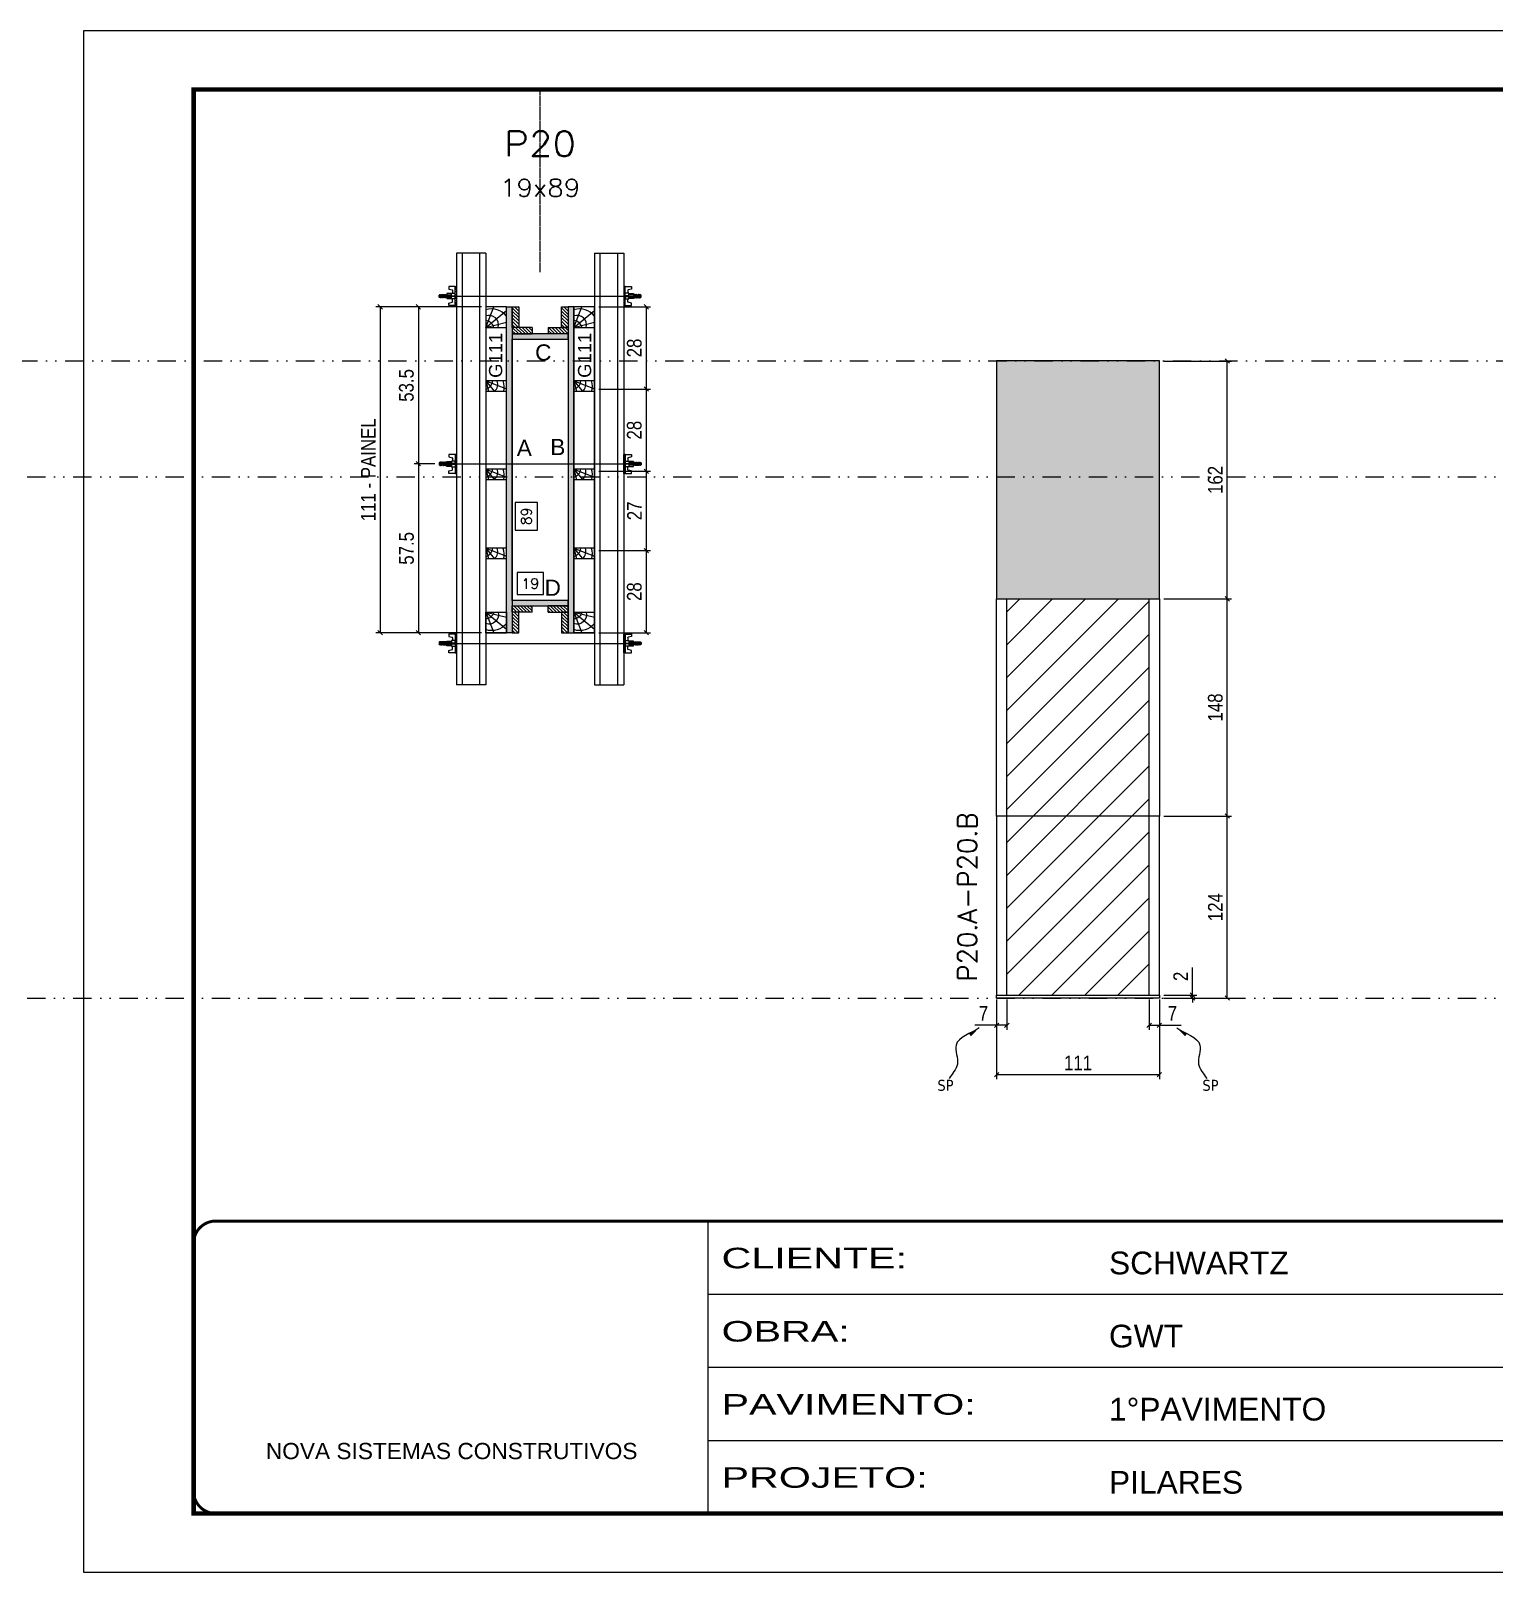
# Model space of a CAD drawing. Extents: x 13770 to 23315, y 867 to 16997.
# Drawn here: x 19119 to 20116, y 10056 to 11106 of the extents above; entities that cross this region are included whole.
import ezdxf
from ezdxf.enums import TextEntityAlignment as Align

# ---------------------------------------------------------------- set-up
doc = ezdxf.new("R2010")
doc.units = 0
for name, pattern in [('CONTINUO', [0]), ('DASHED', [0.75, 0.5, -0.25]), ('DIVIDE2', [0.625, 0.25, -0.125, 0, -0.125, 0, -0.125]), ('HIDDEN', [0.375, 0.25, -0.125])]:
    doc.linetypes.add(name, pattern=pattern)
for name, color, linetype in [('COTA', 241, 'Continuous'), ('cotas', 4, 'Continuous'), ('Nível', 160, 'Continuous'), ('Painéis', 200, 'Continuous'), ('SARRAFO', 251, 'Continuous'), ('Sarrafo de Pressão', 42, 'HIDDEN'), ('texto', 7, 'Continuous'), ('Texto de Titulo', 7, 'Continuous'), ('Texto Qtd Sarr', 242, 'Continuous'), ('TEXTO_GERAL', 7, 'Continuous')]:
    doc.layers.add(name, color=color, linetype=linetype)
for name, color, linetype, lineweight in [('Folhas', 255, 'Continuous', 9), ('Hachura', 251, 'Continuous', 9), ('Madeira', 126, 'Continuous', 18), ('Perfil Metálico', 224, 'Continuous', 18), ('SARRAFO DE PRESSAO', 251, 'DASHED', 9), ('Texto Seção', 7, 'Continuous', 15)]:
    doc.layers.add(name, color=color, linetype=linetype, lineweight=lineweight)
doc.styles.add('ARIAL', font='arial.ttf')
doc.styles.add('COTA TECNICA', font='techl___.ttf', dxfattribs={"height": 10})
doc.styles.add('COTA TECNICA 2X', font='techl___.ttf', dxfattribs={"height": 10})
doc.styles.add('COTA TECNICA-50', font='techl___.ttf', dxfattribs={"height": 10})
doc.styles.add('REGUA-120', font='ROMANS.shx', dxfattribs={"height": 15})
doc.styles.add('ROMANS', font='romans.shx')
doc.styles.add('SANSSERIF', font='sas_____.pfb')
doc.styles.get("Standard").update_dxf_attribs({"font": 'arial.ttf'})
doc.styles.add('Tecnologia', font='')
doc.styles.get('Tecnologia').set_extended_font_data('Forgotten Futurist')
doc.dimstyles.new('COTA PAINEL-50', dxfattribs={"dimtxt": 10, "dimasz": 3, "dimexe": 3, "dimexo": 3, "dimgap": 3, "dimtad": 1, "dimdec": 1, "dimzin": 12, "dimdsep": 46, "dimtxsty": 'COTA TECNICA-50', "dimblk1": 'OBLIQUE', "dimblk2": 'OBLIQUE', "dimsah": 1, "dimcen": 0.9, "dimclrd": 4, "dimclre": 4, "dimclrt": 240, "dimadec": 1, "dimazin": 3, "dimtfac": 1, "dimtdec": 1, "dimtmove": 0, "dimatfit": 3, "dimfxl": 1, "dimtolj": 1, "dimtzin": 12, "dimarcsym": 0})
doc.dimstyles.new('PAINEL', dxfattribs={"dimtxt": 10, "dimasz": 3, "dimexe": 3, "dimexo": 3, "dimgap": 3, "dimtad": 1, "dimdec": 1, "dimzin": 12, "dimdsep": 46, "dimtxsty": 'COTA TECNICA', "dimblk1": 'OBLIQUE', "dimblk2": 'OBLIQUE', "dimsah": 1, "dimcen": 0.9, "dimclrd": 4, "dimclre": 4, "dimclrt": 240, "dimadec": 1, "dimazin": 3, "dimtfac": 1, "dimtdec": 1, "dimtmove": 0, "dimatfit": 3, "dimfxl": 1, "dimtolj": 1, "dimtzin": 12, "dimarcsym": 0})
doc.dimstyles.new('SECAO PILAR', dxfattribs={"dimtxt": 10, "dimasz": 3, "dimexe": 3, "dimexo": 3, "dimgap": 3, "dimtad": 1, "dimdec": 1, "dimlfac": 0.5, "dimzin": 12, "dimdsep": 46, "dimtxsty": 'COTA TECNICA 2X', "dimblk1": 'OBLIQUE', "dimblk2": 'OBLIQUE', "dimsah": 1, "dimcen": 0.9, "dimclrd": 256, "dimclre": 256, "dimclrt": 256, "dimadec": 1, "dimazin": 3, "dimtfac": 1, "dimtdec": 1, "dimtmove": 0, "dimatfit": 3, "dimfxl": 1, "dimtolj": 1, "dimtzin": 12, "dimarcsym": 0})
doc.dimstyles.new('SECÇÃO 2', dxfattribs={"dimtxt": 7, "dimasz": 6, "dimexe": 0.18, "dimexo": 2, "dimgap": -4, "dimtad": 3, "dimdec": 1, "dimlfac": 0.5, "dimzin": 12, "dimdsep": 46, "dimtxsty": 'ROMANS', "dimblk": 'ARCHTICK', "dimcen": 0.09, "dimse1": 1, "dimse2": 1, "dimsd1": 1, "dimsd2": 1, "dimclrd": 180, "dimclre": 5, "dimclrt": 1, "dimadec": 0, "dimazin": 3, "dimtfac": 1, "dimtdec": 1, "dimtofl": 0, "dimtmove": 0, "dimatfit": 3, "dimldrblk": 'ARCHTICK', "dimfxl": 1, "dimtolj": 1, "dimtzin": 0, "dimarcsym": 0})
doc.dimstyles.get("Standard").update_dxf_attribs({"dimtxt": 0.18, "dimasz": 0.18, "dimexe": 0.18, "dimexo": 0.0625, "dimgap": 0.09, "dimtad": 0, "dimtih": 1, "dimtoh": 1, "dimdec": 4, "dimzin": 0, "dimdsep": 46, "dimtxsty": 'Standard', "dimcen": 0.09, "dimadec": 0, "dimazin": 0, "dimtfac": 1, "dimtdec": 4, "dimtofl": 0, "dimtmove": 0, "dimatfit": 3, "dimfxl": 1, "dimtolj": 1, "dimtzin": 0, "dimarcsym": 0})
pattern_1 = [(135, (-3469.2852, 20041.5661), (-1.12253202, -1.12253202), [])]

# ---------------------------------------------------------------- blocks, each defined once
blk = doc.blocks.new('9999999999')
at = {"color": 30, "linetype": 'CONTINUO'}
for p, q in [((98564.6, 34230.2), (98564.6, 34429.4)), ((98564.6, 34379.6), (99584, 34379.6)), ((98564.6, 34329.8), (99488, 34329.8)), ((99584, 34329.8), (99488, 34329.8)), ((99488, 34329.8), (99488, 34230.2)), ((98564.6, 34280), (99488, 34280))]:
    blk.add_line(p, q, dxfattribs=at)
at = {"color": 30, "linetype": 'CONTINUO', "const_width": 2}
blk.add_lwpolyline([(99584, 34230.2), (99584, 34414.4, 0.414214), (99569, 34429.4), (98229, 34429.4, 0.414214), (98214, 34414.4), (98214, 34245.2, 0.414214), (98229, 34230.2), (99584, 34230.2)], format="xyb", dxfattribs=at)
at = {"layer": 'Folhas'}
blk.add_lwpolyline([(98139, 34190.2), (99624, 34190.2), (99624, 35240.2), (98139, 35240.2)], close=True, dxfattribs=at)
at = {"layer": 'Folhas', "color": 30, "const_width": 3}
blk.add_lwpolyline([(98214, 34230.2), (99584, 34230.2), (99584, 35200.2), (98214, 35200.2)], close=True, dxfattribs=at)
at = {"color": 7, "linetype": 'Continuous', "ltscale": 5, "style": 'ARIAL'}
for s, height, p in [('SCHWARTZ', 15.48, (98837.7, 34393.1)), ('GWT', 15.48, (98837.7, 34343.3)), ('1°PAVIMENTO', 15.483, (98837.7, 34293.5)), ('NOVA SISTEMAS CONSTRUTIVOS', 11.059, (98263.2, 34267.2)), ('PILARES', 15.48, (98837.7, 34243.7))]:
    blk.add_text(s, height=height, dxfattribs=at).set_placement(p)
at = {"layer": 'Folhas', "color": 7, "style": 'Tecnologia', "width": 1.5}
for s, p in [('CLIENTE:', (98573.7, 34397.2)), ('OBRA:', (98573.7, 34347.3)), ('PAVIMENTO:', (98573.7, 34297.5)), ('PROJETO:', (98573.7, 34247.7))]:
    blk.add_text(s, height=14, dxfattribs=at).set_placement(p)
blk = doc.blocks.new('*D608')
at = {"layer": 'COTA', "color": 180, "lineweight": -2, "transparency": 16777216}
for p, q in [((19463.7, 10784.4), (19448.7, 10784.4)), ((19448.7, 10784.4), (19448.7, 10765.4)), ((19463.7, 10765.4), (19463.7, 10784.4)), ((19448.7, 10765.4), (19463.7, 10765.4))]:
    blk.add_line(p, q, dxfattribs=at)
at = {"layer": 'Defpoints', "color": 0, "transparency": 16777216}
for p in [(19446.6, 10895.6), (19446.6, 10717.6), (19467.7, 10717.6)]:
    blk.add_point(p, dxfattribs=at)
at = {"layer": 'COTA', "color": 1, "transparency": 16777216, "insert": (19456.2, 10774.9), "char_height": 7, "attachment_point": 5, "rotation": 90, "style": 'ROMANS'}
blk.add_mtext('\\A1;89', dxfattribs=at)
blk = doc.blocks.new('_ArchTick')
at = {"color": 0, "linetype": 'ByBlock', "const_width": 0.15}
blk.add_lwpolyline([(-0.5, -0.5), (0.5, 0.5)], dxfattribs=at)
blk = doc.blocks.new('*D609')
at = {"layer": 'COTA', "color": 180, "lineweight": -2, "transparency": 16777216}
for p, q in [((19467.9, 10736.6), (19449.9, 10736.6)), ((19449.9, 10736.6), (19449.9, 10721.6)), ((19467.9, 10721.6), (19467.9, 10736.6)), ((19449.9, 10721.6), (19467.9, 10721.6))]:
    blk.add_line(p, q, dxfattribs=at)
at = {"layer": 'Defpoints', "color": 0, "transparency": 16777216}
for p in [(19446.6, 10878.3), (19484.6, 10878.3), (19446.6, 10717.6)]:
    blk.add_point(p, dxfattribs=at)
at = {"layer": 'COTA', "color": 1, "transparency": 16777216, "insert": (19458.9, 10729.1), "char_height": 7, "attachment_point": 5, "style": 'ROMANS'}
blk.add_mtext('\\A1;19', dxfattribs=at)
blk = doc.blocks.new('_Oblique')
at = {"color": 0, "linetype": 'ByBlock', "lineweight": -2}
blk.add_line((-0.5, -0.5), (0.5, 0.5), dxfattribs=at)
blk = doc.blocks.new('*D610')
at = {"layer": 'COTA', "lineweight": -2, "transparency": 16777216}
for p, q in [((19425.6, 10917.6), (19379.7, 10917.6)), ((19382.7, 10917.6), (19382.7, 10810.7)), ((19393.8, 10810.7), (19379.7, 10810.7))]:
    blk.add_line(p, q, dxfattribs=at)
at = {"layer": 'Defpoints', "color": 0, "transparency": 16777216}
for p in [(19428.6, 10917.6), (19382.7, 10810.7), (19396.8, 10810.7)]:
    blk.add_point(p, dxfattribs=at)
at = {"layer": 'COTA', "lineweight": -2, "transparency": 16777216, "xscale": 3, "yscale": 3, "zscale": 3}
for p, rotation in [((19382.7, 10917.6), 90), ((19382.7, 10810.7), 270)]:
    blk.add_blockref('_Oblique', p, dxfattribs=dict(at, rotation=rotation))
at = {"layer": 'COTA', "transparency": 16777216, "insert": (19374.5, 10864.1), "char_height": 10, "attachment_point": 5, "rotation": 90, "style": 'COTA TECNICA 2X'}
blk.add_mtext('\\A1;53.5', dxfattribs=at)
blk = doc.blocks.new('*D611')
at = {"layer": 'COTA', "lineweight": -2, "transparency": 16777216}
for p, q in [((19393.8, 10810.7), (19379.7, 10810.7)), ((19382.7, 10810.7), (19382.7, 10695.6)), ((19425.6, 10695.6), (19379.7, 10695.6))]:
    blk.add_line(p, q, dxfattribs=at)
at = {"layer": 'Defpoints', "color": 0, "transparency": 16777216}
for p in [(19396.8, 10810.7), (19382.7, 10695.6), (19428.6, 10695.6)]:
    blk.add_point(p, dxfattribs=at)
at = {"layer": 'COTA', "lineweight": -2, "transparency": 16777216, "xscale": 3, "yscale": 3, "zscale": 3}
for p, rotation in [((19382.7, 10810.7), 90), ((19382.7, 10695.6), 270)]:
    blk.add_blockref('_Oblique', p, dxfattribs=dict(at, rotation=rotation))
at = {"layer": 'COTA', "transparency": 16777216, "insert": (19374.6, 10753.1), "char_height": 10, "attachment_point": 5, "rotation": 90, "style": 'COTA TECNICA 2X'}
blk.add_mtext('\\A1;57.5', dxfattribs=at)
blk = doc.blocks.new('*D612')
at = {"layer": 'COTA', "lineweight": -2, "transparency": 16777216}
for p, q in [((19425.6, 10917.6), (19353.6, 10917.6)), ((19356.6, 10917.6), (19356.6, 10695.6)), ((19425.6, 10695.6), (19353.6, 10695.6))]:
    blk.add_line(p, q, dxfattribs=at)
at = {"layer": 'Defpoints', "color": 0, "transparency": 16777216}
for p in [(19428.6, 10917.6), (19356.6, 10695.6), (19428.6, 10695.6)]:
    blk.add_point(p, dxfattribs=at)
at = {"layer": 'COTA', "lineweight": -2, "transparency": 16777216, "xscale": 3, "yscale": 3, "zscale": 3}
for p, rotation in [((19356.6, 10917.6), 90), ((19356.6, 10695.6), 270)]:
    blk.add_blockref('_Oblique', p, dxfattribs=dict(at, rotation=rotation))
at = {"layer": 'COTA', "transparency": 16777216, "insert": (19348.5, 10806.6), "char_height": 10, "attachment_point": 5, "rotation": 90, "style": 'COTA TECNICA 2X'}
blk.add_mtext('\\A1;111 - PAINEL', dxfattribs=at)
blk = doc.blocks.new('PONTALETE')
at = {"layer": 'Madeira'}
for q in [(2.71, 7), (7, 5.76), (7, 1.74)]:
    blk.add_line((0, 0), q, dxfattribs=at)
blk.add_lwpolyline([(0, 0), (7, 0), (7, 7), (0, 7)], close=True, dxfattribs=at)
for centre, radius, start, end in [((2.04, 0.06), 6.23, 37.2818, 109.0913), ((1.09, 0.9), 3.19, 343.603, 109.9847), ((-0.21, -0.78), 3.09, 14.6322, 86.0383)]:
    blk.add_arc(centre, radius, start, end, dxfattribs=at)
blk = doc.blocks.new('MEIO PONTALETE')
at = {"layer": 'Madeira'}
for q in [(2.71, 7), (3.5, 2.88), (3.5, 0.87)]:
    blk.add_line((0, 0), q, dxfattribs=at)
blk.add_lwpolyline([(0, 0), (3.5, 0), (3.5, 7), (0, 7)], close=True, dxfattribs=at)
for centre, radius, start, end in [((2.04, 0.06), 6.23, 76.4499, 109.0913), ((1.09, 0.9), 3.19, 40.9063, 109.9847), ((-0.21, -0.78), 3.09, 14.6322, 86.0383)]:
    blk.add_arc(centre, radius, start, end, dxfattribs=at)
blk = doc.blocks.new('*D613')
at = {"layer": 'COTA', "lineweight": -2, "transparency": 16777216}
for p, q in [((19505.6, 10805.6), (19540.9, 10805.6)), ((19537.9, 10805.6), (19537.9, 10751.6)), ((19505.6, 10751.6), (19540.9, 10751.6))]:
    blk.add_line(p, q, dxfattribs=at)
at = {"layer": 'Defpoints', "color": 0, "transparency": 16777216}
for p in [(19502.6, 10805.6), (19502.6, 10751.6), (19537.9, 10751.6)]:
    blk.add_point(p, dxfattribs=at)
at = {"layer": 'COTA', "lineweight": -2, "transparency": 16777216, "xscale": 3, "yscale": 3, "zscale": 3}
for p, rotation in [((19537.9, 10805.6), 90), ((19537.9, 10751.6), 270)]:
    blk.add_blockref('_Oblique', p, dxfattribs=dict(at, rotation=rotation))
at = {"layer": 'COTA', "transparency": 16777216, "insert": (19529.9, 10778.6), "char_height": 10, "attachment_point": 5, "rotation": 90, "style": 'COTA TECNICA 2X'}
blk.add_mtext('\\A1;27', dxfattribs=at)
blk = doc.blocks.new('*D614')
at = {"layer": 'COTA', "lineweight": -2, "transparency": 16777216}
for p, q in [((19505.6, 10751.6), (19540.9, 10751.6)), ((19537.9, 10751.6), (19537.9, 10695.6)), ((19505.6, 10695.6), (19540.9, 10695.6))]:
    blk.add_line(p, q, dxfattribs=at)
at = {"layer": 'Defpoints', "color": 0, "transparency": 16777216}
for p in [(19502.6, 10751.6), (19502.6, 10695.6), (19537.9, 10695.6)]:
    blk.add_point(p, dxfattribs=at)
at = {"layer": 'COTA', "lineweight": -2, "transparency": 16777216, "xscale": 3, "yscale": 3, "zscale": 3}
for p, rotation in [((19537.9, 10751.6), 90), ((19537.9, 10695.6), 270)]:
    blk.add_blockref('_Oblique', p, dxfattribs=dict(at, rotation=rotation))
at = {"layer": 'COTA', "transparency": 16777216, "insert": (19529.8, 10723.6), "char_height": 10, "attachment_point": 5, "rotation": 90, "style": 'COTA TECNICA 2X'}
blk.add_mtext('\\A1;28', dxfattribs=at)
blk = doc.blocks.new('*D615')
at = {"layer": 'COTA', "lineweight": -2, "transparency": 16777216}
for p, q in [((19505.6, 10917.6), (19540.9, 10917.6)), ((19537.9, 10917.6), (19537.9, 10861.6)), ((19505.6, 10861.6), (19540.9, 10861.6))]:
    blk.add_line(p, q, dxfattribs=at)
at = {"layer": 'Defpoints', "color": 0, "transparency": 16777216}
for p in [(19502.6, 10917.6), (19502.6, 10861.6), (19537.9, 10861.6)]:
    blk.add_point(p, dxfattribs=at)
at = {"layer": 'COTA', "lineweight": -2, "transparency": 16777216, "xscale": 3, "yscale": 3, "zscale": 3}
for p, rotation in [((19537.9, 10917.6), 90), ((19537.9, 10861.6), 270)]:
    blk.add_blockref('_Oblique', p, dxfattribs=dict(at, rotation=rotation))
at = {"layer": 'COTA', "transparency": 16777216, "insert": (19529.8, 10889.6), "char_height": 10, "attachment_point": 5, "rotation": 90, "style": 'COTA TECNICA 2X'}
blk.add_mtext('\\A1;28', dxfattribs=at)
blk = doc.blocks.new('*D616')
at = {"layer": 'COTA', "lineweight": -2, "transparency": 16777216}
for p, q in [((19505.6, 10861.6), (19540.9, 10861.6)), ((19537.9, 10861.6), (19537.9, 10805.6)), ((19505.6, 10805.6), (19540.9, 10805.6))]:
    blk.add_line(p, q, dxfattribs=at)
at = {"layer": 'Defpoints', "color": 0, "transparency": 16777216}
for p in [(19502.6, 10861.6), (19502.6, 10805.6), (19537.9, 10805.6)]:
    blk.add_point(p, dxfattribs=at)
at = {"layer": 'COTA', "lineweight": -2, "transparency": 16777216, "xscale": 3, "yscale": 3, "zscale": 3}
for p, rotation in [((19537.9, 10861.6), 90), ((19537.9, 10805.6), 270)]:
    blk.add_blockref('_Oblique', p, dxfattribs=dict(at, rotation=rotation))
at = {"layer": 'COTA', "transparency": 16777216, "insert": (19529.8, 10833.6), "char_height": 10, "attachment_point": 5, "rotation": 90, "style": 'COTA TECNICA 2X'}
blk.add_mtext('\\A1;28', dxfattribs=at)
blk = doc.blocks.new('titulo1')
at = {"layer": 'Defpoints', "color": 252, "linetype": 'HIDDEN', "ltscale": 2}
blk.add_line((0, 0), (0, 125), dxfattribs=at)
at = {"layer": 'Defpoints', "style": 'ROMANS', "oblique": 15}
blk.add_attdef('FOLHA', text='', height=10, dxfattribs=at).set_placement((0, 15.6), align=Align.MIDDLE_CENTER)
at = {"layer": 'Texto Qtd Sarr', "color": 3, "style": 'ROMANS', "oblique": 15}
for tag, height, p in [('TITULO', 17, (0, 71.4)), ('SEÇÃO', 12, (0, 41.5))]:
    blk.add_attdef(tag, text='', height=height, dxfattribs=at).set_placement(p, align=Align.MIDDLE_CENTER)
blk = doc.blocks.new('C')
at = {"layer": 'Hachura', "color": 0}
for p, q in [((0, 3.22), (0, -3.22)), ((0.45, 3.22), (0, 3.22)), ((0.46, 3.16), (0, 3.16)), ((0.46, 3.05), (0, 3.05)), ((0.46, 2.88), (0, 2.88)), ((0, 2.75), (0, -1.16)), ((0.46, 2.65), (0, 2.65)), ((0.46, 2.23), (0, 2.23)), ((0.46, 1.51), (0, 1.51)), ((0.39, 0.49), (0.17, 0.49)), ((0.45, -3.23), (0.45, 3.22)), ((0.45, 3.22), (2.58, 3.22)), ((1.74, 0.97), (0.45, 0.97)), ((1.45, 0.1), (0.45, 0.1)), ((1.35, 1.94), (1.35, 0.96)), ((2.58, 2.39), (1.47, 2.09)), ((1.74, -0.97), (1.74, 0.97)), ((1.74, 0.97), (1.74, 0.84)), ((1.74, 0.97), (1.74, 0.84)), ((1.74, 0.84), (3.35, 0.84)), ((3.35, 0.45), (1.74, 0.45)), ((2.58, 3.22), (2.58, 2.39)), ((3.32, 0.84), (3.32, -0.84)), ((3.35, 0.84), (3.35, -0.84)), ((3.68, 0.45), (3.35, 0.45)), ((3.84, -0.52), (3.35, 0.45)), ((3.35, 0.06), (3.67, -0.57)), ((3.68, 0.45), (4.16, -0.52)), ((3.72, 0.5), (4.25, -0.57)), ((4.37, -0.55), (3.83, 0.53)), ((4.15, 0.45), (3.93, 0.45)), ((4.42, -0.52), (3.93, 0.45)), ((4.15, 0.45), (4.26, 0.45)), ((4.26, 0.45), (4.74, -0.52)), ((4.3, 0.5), (4.83, -0.57)), ((4.95, -0.55), (4.41, 0.53)), ((4.51, 0.45), (4.84, 0.45)), ((5, -0.52), (4.51, 0.45)), ((4.84, 0.45), (5.32, -0.52)), ((4.88, 0.5), (5.41, -0.57)), ((5.53, -0.55), (4.99, 0.53)), ((5.58, -0.52), (5.09, 0.45)), ((5.42, 0.45), (5.09, 0.45)), ((5.58, -0.52), (5.09, 0.45)), ((5.42, 0.45), (5.74, -0.19)), ((5.46, 0.5), (5.74, -0.07)), ((5.74, 0.19), (5.57, 0.53)), ((5.74, 0.32), (5.68, 0.45)), ((5.68, 0.45), (5.74, 0.45)), ((5.74, 0.45), (5.9, 0.29)), ((5.74, 0.45), (5.74, -0.52)), ((5.9, -0.36), (5.9, 0.29)), ((0.45, 0), (0, 0)), ((0.46, -1.52), (0, -1.52)), ((0.46, -2.23), (0, -2.23)), ((0.46, -2.65), (0, -2.65)), ((0.46, -2.88), (0, -2.88)), ((0.46, -3.05), (0, -3.05)), ((0.46, -3.16), (0, -3.16)), ((0, -3.22), (2.57, -3.22)), ((0.08, -0.48), (0.29, -0.48)), ((0.29, -0.48), (0.4, -0.48)), ((0.45, 0), (0.45, -0.97)), ((0.45, -0.16), (1.45, -0.16)), ((0.45, -0.65), (0.45, -0.32)), ((0.45, -3.23), (0.45, -0.65)), ((0.45, -0.97), (1.74, -0.97)), ((1.35, -1.94), (1.35, -0.97)), ((2.58, -2.39), (1.47, -2.1)), ((3.35, -0.32), (1.74, -0.32)), ((3.35, -0.84), (1.74, -0.84)), ((2.58, -3.23), (2.58, -2.39)), ((3.35, -0.07), (3.58, -0.52)), ((3.35, -0.52), (3.58, -0.52)), ((3.84, -0.52), (4.16, -0.52)), ((4.42, -0.52), (4.74, -0.52)), ((4.63, -0.52), (4.74, -0.52)), ((5, -0.52), (5.32, -0.52)), ((5.58, -0.52), (5.74, -0.52)), ((5.74, -0.52), (5.9, -0.36)), ((5.74, -0.52), (5.74, -0.52))]:
    blk.add_line(p, q, dxfattribs=at)
for centre, radius, start, end in [((1.52, 1.94), 0.161, 104.7436, 180), ((1.44, -0.03), 0.129, 272.695, 87.305), ((3.81, 0.39), 0.143, 25.5688, 154.4312), ((4.39, 0.39), 0.143, 25.5688, 154.4312), ((4.97, 0.39), 0.143, 25.5688, 154.4312), ((5.55, 0.39), 0.143, 25.5688, 154.4312), ((0.17, -0.37), 0.174, 221.744, 317.8592), ((1.52, -1.94), 0.161, 180, 255.2564), ((3.71, -0.4), 0.174, 222.1408, 318.256), ((4.29, -0.4), 0.174, 222.1408, 318.256), ((4.87, -0.4), 0.174, 222.1408, 318.256), ((5.45, -0.4), 0.174, 222.1408, 318.256), ((5.61, -0.4), 0.174, 317.8592, 318.256)]:
    blk.add_arc(centre, radius, start, end, dxfattribs=at)
blk = doc.blocks.new('*D617')
at = {"layer": 'COTA', "color": 4, "lineweight": -2, "transparency": 16777216}
for p, q in [((19776.6, 10445.7), (19776.6, 10391.6)), ((19887.6, 10445.7), (19887.6, 10391.6)), ((19776.6, 10394.6), (19887.6, 10394.6))]:
    blk.add_line(p, q, dxfattribs=at)
at = {"layer": 'Defpoints', "color": 0, "transparency": 16777216}
for p in [(19776.6, 10448.7), (19887.6, 10448.7), (19887.6, 10394.6)]:
    blk.add_point(p, dxfattribs=at)
at = {"layer": 'COTA', "color": 4, "lineweight": -2, "transparency": 16777216, "xscale": 3, "yscale": 3, "zscale": 3, "rotation": 180}
blk.add_blockref('_Oblique', (19776.6, 10394.6), dxfattribs=at)
at = {"layer": 'COTA', "color": 4, "lineweight": -2, "transparency": 16777216, "xscale": 3, "yscale": 3, "zscale": 3}
blk.add_blockref('_Oblique', (19887.6, 10394.6), dxfattribs=at)
at = {"layer": 'COTA', "color": 240, "transparency": 16777216, "insert": (19832.1, 10402.6), "char_height": 10, "attachment_point": 5, "style": 'COTA TECNICA'}
blk.add_mtext('\\A1;111', dxfattribs=at)
blk = doc.blocks.new('*D618')
at = {"layer": 'COTA', "color": 4, "lineweight": -2, "transparency": 16777216}
for p, q in [((19890.6, 10880.7), (19936.8, 10880.7)), ((19933.8, 10718.7), (19933.8, 10880.7)), ((19890.6, 10718.7), (19936.8, 10718.7))]:
    blk.add_line(p, q, dxfattribs=at)
at = {"layer": 'Defpoints', "color": 0, "transparency": 16777216}
for p in [(19887.6, 10880.7), (19933.8, 10880.7), (19887.6, 10718.7)]:
    blk.add_point(p, dxfattribs=at)
at = {"layer": 'COTA', "color": 4, "lineweight": -2, "transparency": 16777216, "xscale": 3, "yscale": 3, "zscale": 3}
for p, rotation in [((19933.8, 10880.7), 90), ((19933.8, 10718.7), 270)]:
    blk.add_blockref('_Oblique', p, dxfattribs=dict(at, rotation=rotation))
at = {"layer": 'COTA', "color": 240, "transparency": 16777216, "insert": (19925.7, 10799.7), "char_height": 10, "attachment_point": 5, "rotation": 90, "style": 'COTA TECNICA'}
blk.add_mtext('\\A1;162', dxfattribs=at)
blk = doc.blocks.new('*D619')
at = {"layer": 'COTA', "color": 4, "lineweight": -2, "transparency": 16777216}
for p, q in [((19890.6, 10570.7), (19936.8, 10570.7)), ((19933.8, 10446.7), (19933.8, 10570.7)), ((19890.6, 10446.7), (19936.8, 10446.7))]:
    blk.add_line(p, q, dxfattribs=at)
at = {"layer": 'Defpoints', "color": 0, "transparency": 16777216}
for p in [(19887.6, 10570.7), (19933.8, 10570.7), (19887.6, 10446.7)]:
    blk.add_point(p, dxfattribs=at)
at = {"layer": 'COTA', "color": 4, "lineweight": -2, "transparency": 16777216, "xscale": 3, "yscale": 3, "zscale": 3}
for p, rotation in [((19933.8, 10570.7), 90), ((19933.8, 10446.7), 270)]:
    blk.add_blockref('_Oblique', p, dxfattribs=dict(at, rotation=rotation))
at = {"layer": 'COTA', "color": 240, "transparency": 16777216, "insert": (19925.7, 10508.7), "char_height": 10, "attachment_point": 5, "rotation": 90, "style": 'COTA TECNICA-50'}
blk.add_mtext('\\A1;124', dxfattribs=at)
blk = doc.blocks.new('*D620')
at = {"layer": 'COTA', "color": 4, "lineweight": -2, "transparency": 16777216}
for p, q in [((19910.1, 10448.7), (19910.1, 10467.5)), ((19890.6, 10448.7), (19913.1, 10448.7)), ((19910.1, 10446.7), (19910.1, 10448.7)), ((19890.6, 10446.7), (19913.1, 10446.7)), ((19910.1, 10446.7), (19910.1, 10443.7))]:
    blk.add_line(p, q, dxfattribs=at)
at = {"layer": 'Defpoints', "color": 0, "transparency": 16777216}
for p in [(19887.6, 10448.7), (19887.6, 10446.7), (19910.1, 10446.7)]:
    blk.add_point(p, dxfattribs=at)
at = {"layer": 'COTA', "color": 4, "lineweight": -2, "transparency": 16777216, "xscale": 3, "yscale": 3, "zscale": 3}
for p, rotation in [((19910.1, 10448.7), 270), ((19910.1, 10446.7), 90)]:
    blk.add_blockref('_Oblique', p, dxfattribs=dict(at, rotation=rotation))
at = {"layer": 'COTA', "color": 240, "transparency": 16777216, "insert": (19902.1, 10461.5), "char_height": 10, "attachment_point": 5, "rotation": 90, "style": 'COTA TECNICA-50'}
blk.add_mtext('\\A1;2', dxfattribs=at)
blk = doc.blocks.new('*D629')
at = {"layer": 'COTA', "color": 4, "linetype": 'ByBlock', "lineweight": -2, "transparency": 16777216}
for p, q in [((19890.6, 10718.7), (19936.8, 10718.7)), ((19933.8, 10570.7), (19933.8, 10718.7)), ((19890.6, 10570.7), (19936.8, 10570.7))]:
    blk.add_line(p, q, dxfattribs=at)
at = {"layer": 'Defpoints', "color": 0, "linetype": 'ByBlock', "transparency": 16777216}
for p in [(19887.6, 10718.7), (19933.8, 10718.7), (19887.6, 10570.7)]:
    blk.add_point(p, dxfattribs=at)
at = {"layer": 'COTA', "color": 4, "linetype": 'ByBlock', "lineweight": -2, "transparency": 16777216, "xscale": 3, "yscale": 3, "zscale": 3}
for p, rotation in [((19933.8, 10718.7), 90), ((19933.8, 10570.7), 270)]:
    blk.add_blockref('_Oblique', p, dxfattribs=dict(at, rotation=rotation))
at = {"layer": 'COTA', "color": 240, "linetype": 'ByBlock', "transparency": 16777216, "insert": (19925.7, 10644.7), "char_height": 10, "attachment_point": 5, "rotation": 90, "style": 'COTA TECNICA'}
blk.add_mtext('\\A1;148', dxfattribs=at)
blk = doc.blocks.new('*D621')
at = {"layer": 'COTA', "color": 4, "lineweight": -2, "transparency": 16777216}
for p, q in [((19776.6, 10443.7), (19776.6, 10425.2)), ((19783.6, 10445.7), (19783.6, 10425.2)), ((19776.6, 10428.2), (19761.8, 10428.2)), ((19783.6, 10428.2), (19776.6, 10428.2))]:
    blk.add_line(p, q, dxfattribs=at)
at = {"layer": 'Defpoints', "color": 0, "transparency": 16777216}
for p in [(19783.6, 10448.7), (19776.6, 10446.7), (19776.6, 10428.2)]:
    blk.add_point(p, dxfattribs=at)
at = {"layer": 'COTA', "color": 4, "lineweight": -2, "transparency": 16777216, "xscale": 3, "yscale": 3, "zscale": 3, "rotation": 180}
blk.add_blockref('_Oblique', (19776.6, 10428.2), dxfattribs=at)
at = {"layer": 'COTA', "color": 4, "lineweight": -2, "transparency": 16777216, "xscale": 3, "yscale": 3, "zscale": 3}
blk.add_blockref('_Oblique', (19783.6, 10428.2), dxfattribs=at)
at = {"layer": 'COTA', "color": 240, "transparency": 16777216, "insert": (19767.7, 10436.3), "char_height": 10, "attachment_point": 5, "style": 'COTA TECNICA-50'}
blk.add_mtext('\\A1;7', dxfattribs=at)
blk = doc.blocks.new('*D622')
at = {"layer": 'COTA', "color": 4, "lineweight": -2, "transparency": 16777216}
for p, q in [((19880.6, 10445.7), (19880.6, 10425.2)), ((19887.6, 10443.7), (19887.6, 10425.2)), ((19880.6, 10428.2), (19887.6, 10428.2)), ((19887.6, 10428.2), (19902.3, 10428.2))]:
    blk.add_line(p, q, dxfattribs=at)
at = {"layer": 'Defpoints', "color": 0, "transparency": 16777216}
for p in [(19880.6, 10448.7), (19887.6, 10446.7), (19887.6, 10428.2)]:
    blk.add_point(p, dxfattribs=at)
at = {"layer": 'COTA', "color": 4, "lineweight": -2, "transparency": 16777216, "xscale": 3, "yscale": 3, "zscale": 3, "rotation": 180}
blk.add_blockref('_Oblique', (19880.6, 10428.2), dxfattribs=at)
at = {"layer": 'COTA', "color": 4, "lineweight": -2, "transparency": 16777216, "xscale": 3, "yscale": 3, "zscale": 3}
blk.add_blockref('_Oblique', (19887.6, 10428.2), dxfattribs=at)
at = {"layer": 'COTA', "color": 240, "transparency": 16777216, "insert": (19896.4, 10436.3), "char_height": 10, "attachment_point": 5, "style": 'COTA TECNICA-50'}
blk.add_mtext('\\A1;7', dxfattribs=at)

msp = doc.modelspace()

# ---------------------------------------------------------------- hatches: boundary and pattern name
at = {"layer": 'COTA'}
h = msp.add_hatch(dxfattribs=at)
h.set_pattern_fill('AR-CONC', color=256, scale=0.03)
h.set_pattern_definition([(50, (0, -1208.575), (5.4655401, -0.4781726), [0.5715, -6.2865]), (355, (0, -1208.575), (-1.0573026, 5.7317054), [0.4572, -5.0292175]), (100.451445, (0.4555, -1208.615), (4.4082374, 5.2535326), [0.4857003, -5.3427073]), (46.1842, (0, -1207.051), (8.1323712, -1.2612698), [0.85725, -9.42975]), (96.635558, (0.678, -1207.156), (7.122124, 7.4227837), [0.7285507, -8.0140682]), (351.18415, (0, -1207.051), (7.122124, 7.4227837), [0.685799, -7.543792]), (21, (0.762, -1207.432), (4.5484317, -3.06795595), [0.5715, -6.2865]), (326, (0.762, -1207.432), (1.8540609, 5.525639), [0.4572, -5.0292]), (71.451445, (1.141, -1207.688), (6.4024926, 2.4576831), [0.4857003, -5.3426981]), (37.5, (0, -1208.5751), (0.0926581, 2.53665117), [0, -4.96824, 0, -5.1054, 0, -5.04825]), (7.5, (0, -1208.575), (2.00458988, 3.00541724), [0, -2.91084, 0, -4.85394, 0, -1.92405]), (327.5, (-1.6993, -1208.5751), (4.06771786, -0.17186232), [0, -1.905, 0, -5.9436, 0, -7.8867]), (317.5, (-2.4613, -1208.575), (4.44387544, 0.76279473), [0, -2.4765, 0, -3.94716, 0, -5.6007])])
h.paths.add_polyline_path([(19887.58, 10880.73), (19776.58, 10880.73), (19776.58, 10718.73), (19887.58, 10718.73)])
at = {"layer": 'Hachura'}
h = msp.add_hatch(color=256, dxfattribs=at)
h.dxf.hatch_style = 1
h.paths.add_polyline_path([(19446.62, 10695.61), (19442.62, 10695.61), (19442.62, 10917.61), (19446.62, 10917.61)])
h = msp.add_hatch(dxfattribs=at)
h.set_pattern_fill('ANSI31', color=256, scale=0.5, angle=90, style=0)
h.set_pattern_definition([(135, (-3444.7852, 20041.5661), (-1.12253202, -1.12253202), [])])
h.paths.add_polyline_path([(19446.62, 10903.61), (19451.02, 10903.61), (19451.02, 10917.61), (19446.62, 10917.61)])
h = msp.add_hatch(dxfattribs=at)
h.set_pattern_fill('ANSI31', color=256, scale=0.5, angle=90, style=0)
h.set_pattern_definition([(135, (-3411.1852, 20041.5661), (-1.12253202, -1.12253202), [])])
h.paths.add_polyline_path([(19480.22, 10903.61), (19484.62, 10903.61), (19484.62, 10917.61), (19480.22, 10917.61)])
h = msp.add_hatch(color=256, dxfattribs=at)
h.dxf.hatch_style = 1
h.paths.add_polyline_path([(19484.62, 10695.61), (19488.62, 10695.61), (19488.62, 10917.61), (19484.62, 10917.61)])
h = msp.add_hatch(dxfattribs=at)
h.set_pattern_fill('ANSI31', color=256, scale=0.5, angle=90, style=0)
h.set_pattern_definition(pattern_1)
h.paths.add_polyline_path([(19460.12, 10903.61), (19460.12, 10899.21), (19446.62, 10899.21), (19446.62, 10903.61)])
h = msp.add_hatch(color=256, dxfattribs=at)
h.dxf.hatch_style = 1
h.paths.add_polyline_path([(19446.62, 10899.21), (19446.62, 10895.61), (19484.62, 10895.61), (19484.62, 10899.21)])
h = msp.add_hatch(dxfattribs=at)
h.set_pattern_fill('ANSI31', color=256, scale=0.5, angle=90, style=0)
h.set_pattern_definition(pattern_1)
h.paths.add_polyline_path([(19471.12, 10903.61), (19471.12, 10899.21), (19484.62, 10899.21), (19484.62, 10903.61)])
h = msp.add_hatch(color=256, dxfattribs=at)
h.dxf.hatch_style = 1
h.paths.add_polyline_path([(19446.62, 10717.61), (19446.62, 10714.01), (19484.62, 10714.01), (19484.62, 10717.61)])
h = msp.add_hatch(dxfattribs=at)
h.set_pattern_fill('ANSI31', color=256, scale=0.5, angle=90, style=0)
h.set_pattern_definition(pattern_1)
h.paths.add_polyline_path([(19460.12, 10709.61), (19460.12, 10714.01), (19446.62, 10714.01), (19446.62, 10709.61)])
h = msp.add_hatch(dxfattribs=at)
h.set_pattern_fill('ANSI31', color=256, scale=0.5, angle=90, style=0)
h.set_pattern_definition(pattern_1)
h.paths.add_polyline_path([(19471.12, 10709.61), (19471.12, 10714.01), (19484.62, 10714.01), (19484.62, 10709.61)])
at = {"layer": 'Hachura', "linetype": 'ByBlock'}
h = msp.add_hatch(dxfattribs=at)
h.set_pattern_fill('ANSI31', color=256, scale=5)
h.set_pattern_definition([(45, (0, -1148.575), (-11.22532, 11.22532), [])])
h.paths.add_polyline_path([(19880.58, 10570.73), (19783.58, 10570.73), (19783.58, 10448.73), (19880.58, 10448.73)])
h.paths.add_polyline_path([(19880.58, 10718.73), (19783.58, 10718.73), (19783.58, 10570.73), (19880.58, 10570.73)])
at = {"layer": 'Hachura'}
h = msp.add_hatch(dxfattribs=at)
h.set_pattern_fill('ANSI31', color=256, scale=0.5, angle=90, style=0)
h.set_pattern_definition([(135, (-3444.7852, 19963.5661), (-1.12253202, -1.12253202), [])])
h.paths.add_polyline_path([(19446.62, 10709.61), (19451.02, 10709.61), (19451.02, 10695.61), (19446.62, 10695.61)])
h = msp.add_hatch(dxfattribs=at)
h.set_pattern_fill('ANSI31', color=256, scale=0.5, angle=90, style=0)
h.set_pattern_definition([(135, (-3411.1852, 19963.5661), (-1.12253202, -1.12253202), [])])
h.paths.add_polyline_path([(19480.22, 10709.61), (19484.62, 10709.61), (19484.62, 10695.61), (19480.22, 10695.61)])

# ---------------------------------------------------------------- linework, layer by layer
for points in [[(19442.6, 10917.61), (19428.6, 10917.61), (19428.6, 10695.61), (19442.6, 10695.61)], [(19502.62, 10917.61), (19488.62, 10917.61), (19488.62, 10695.61), (19502.62, 10695.61)]]:
    msp.add_lwpolyline(points, close=True)
at = {"layer": 'COTA', "linetype": 'ByBlock'}
msp.add_lwpolyline([(19776.58, 10718.73), (19887.58, 10718.73), (19887.58, 10880.73), (19776.58, 10880.73)], close=True, dxfattribs=at)
at = {"layer": 'cotas'}
msp.add_lwpolyline([(19484.62, 10895.61), (19484.62, 10717.61), (19446.62, 10717.61), (19446.62, 10895.61)], close=True, dxfattribs=at)
at = {"layer": 'Hachura'}
for p, q in [((19397.82, 10924.94), (19529.62, 10924.93)), ((19397.82, 10810.61), (19529.62, 10810.62)), ((19397.82, 10688.29), (19529.62, 10688.3))]:
    msp.add_line(p, q, dxfattribs=at)
at = {"layer": 'Madeira'}
for points in [[(19451.02, 10917.61), (19451.02, 10903.61), (19446.62, 10903.61), (19446.62, 10917.61)], [(19451.02, 10695.61), (19451.02, 10709.61), (19446.62, 10709.61), (19446.62, 10695.61)], [(19484.62, 10695.61), (19484.62, 10709.61), (19480.22, 10709.61), (19480.22, 10695.61)]]:
    msp.add_lwpolyline(points, close=True, dxfattribs=at)
at = {"layer": 'Nível', "color": 4, "linetype": 'DIVIDE2', "ltscale": 50}
for p, q in [((17569.5, 10880.73), (21112.79, 10880.73)), ((13769.54, 10801.73), (21112.79, 10801.73)), ((13769.54, 10446.73), (21112.79, 10446.73))]:
    msp.add_line(p, q, dxfattribs=at)
at = {"layer": 'Painéis', "color": 32, "true_color": 0xcd6928}
for points in [[(19446.62, 10695.61), (19442.62, 10695.61), (19442.62, 10917.61), (19446.62, 10917.61)], [(19484.62, 10695.61), (19488.62, 10695.61), (19488.62, 10917.61), (19484.62, 10917.61)], [(19446.62, 10899.21), (19446.62, 10895.61), (19484.62, 10895.61), (19484.62, 10899.21)], [(19446.62, 10717.61), (19446.62, 10714.01), (19484.62, 10714.01), (19484.62, 10717.61)]]:
    msp.add_lwpolyline(points, close=True, dxfattribs=at)
at = {"layer": 'Painéis'}
for points in [[(19776.58, 10718.73), (19887.58, 10718.73), (19887.58, 10570.73), (19776.58, 10570.73)], [(19776.58, 10448.73), (19887.58, 10448.73), (19887.58, 10570.73), (19776.58, 10570.73)], [(19776.58, 10448.73), (19887.58, 10448.73), (19887.58, 10446.73), (19776.58, 10446.73)]]:
    msp.add_lwpolyline(points, close=True, dxfattribs=at)
at = {"layer": 'Perfil Metálico'}
for p, q in [((19408.62, 10954.11), (19408.62, 10660.11)), ((19428.62, 10954.11), (19408.62, 10954.11)), ((19412.62, 10660.11), (19412.62, 10954.11)), ((19424.62, 10660.11), (19424.62, 10954.11)), ((19428.62, 10954.11), (19428.62, 10660.11)), ((19502.62, 10954.11), (19502.62, 10660.11)), ((19502.62, 10954.11), (19522.62, 10954.11)), ((19506.62, 10660.11), (19506.62, 10954.11)), ((19518.62, 10660.11), (19518.62, 10954.11)), ((19522.62, 10954.11), (19522.62, 10660.11)), ((19428.62, 10660.11), (19408.62, 10660.11)), ((19502.62, 10660.11), (19522.62, 10660.11))]:
    msp.add_line(p, q, dxfattribs=at)
at = {"layer": 'SARRAFO'}
for p, q in [((19460.12, 10903.61), (19460.12, 10899.21)), ((19471.12, 10903.61), (19471.12, 10899.21)), ((19460.12, 10709.61), (19460.12, 10714.01)), ((19471.12, 10709.61), (19471.12, 10714.01))]:
    msp.add_line(p, q, dxfattribs=at)
msp.add_lwpolyline([(19484.62, 10917.61), (19484.62, 10903.61), (19480.22, 10903.61), (19480.22, 10917.61)], close=True, dxfattribs=at)
for points in [[(19460.12, 10903.61), (19446.62, 10903.61), (19446.62, 10899.21), (19460.12, 10899.21)], [(19471.12, 10903.61), (19484.62, 10903.61), (19484.62, 10899.21), (19471.12, 10899.21)], [(19460.12, 10709.61), (19446.62, 10709.61), (19446.62, 10714.01), (19460.12, 10714.01)], [(19471.12, 10709.61), (19484.62, 10709.61), (19484.62, 10714.01), (19471.12, 10714.01)]]:
    msp.add_lwpolyline(points, dxfattribs=at)
at = {"layer": 'Sarrafo de Pressão'}
for p, q in [((19783.58, 10570.73), (19783.58, 10718.73)), ((19880.58, 10570.73), (19880.58, 10718.73)), ((19783.58, 10448.73), (19783.58, 10570.73)), ((19880.58, 10448.73), (19880.58, 10570.73))]:
    msp.add_line(p, q, dxfattribs=at)

# ---------------------------------------------------------------- block references
at = {"layer": 'Hachura', "linetype": 'Continuous', "yscale": 2, "zscale": 2}
for p, xscale in [((19408.62, 10924.94), -2), ((19522.62, 10924.94), 2)]:
    msp.add_blockref('C', p, dxfattribs=dict(at, xscale=xscale))
at = {"layer": 'Hachura', "linetype": 'Continuous', "yscale": 2, "zscale": 2, "rotation": 180}
for p, xscale in [((19408.62, 10810.61), 2), ((19522.62, 10810.61), -2), ((19408.62, 10688.29), 2), ((19522.62, 10688.29), -2)]:
    msp.add_blockref('C', p, dxfattribs=dict(at, xscale=xscale))
at = {"layer": 'Madeira', "xscale": 2, "yscale": 2, "zscale": 2}
for p in [(19428.6, 10903.61), (19488.62, 10903.61)]:
    msp.add_blockref('PONTALETE', p, dxfattribs=at)
at = {"layer": 'Madeira'}
for name, p, xscale, yscale, zscale, rotation in [('MEIO PONTALETE', (19428.6, 10867.11), 1.999999997962732, 1.999999997962732, 1.999999997962732, 270), ('MEIO PONTALETE', (19488.62, 10867.11), 1.999999997962732, 1.999999997962732, 1.999999997962732, 270), ('MEIO PONTALETE', (19428.6, 10807.11), 1.999999997962732, 1.999999997962732, 1.999999997962732, 270), ('MEIO PONTALETE', (19488.62, 10807.11), 1.999999997962732, 1.999999997962732, 1.999999997962732, 270), ('MEIO PONTALETE', (19428.6, 10753.11), 1.999999997962732, 1.999999997962732, 1.999999997962732, 270), ('MEIO PONTALETE', (19488.62, 10753.11), 1.999999997962732, 1.999999997962732, 1.999999997962732, 270), ('PONTALETE', (19428.6, 10709.61), -2, 2, 2, 180), ('PONTALETE', (19488.62, 10709.61), -2, 2, 2, 180)]:
    msp.add_blockref(name, p, dxfattribs=dict(at, xscale=xscale, yscale=yscale, zscale=zscale, rotation=rotation))
at = {"layer": 'SARRAFO DE PRESSAO', "color": 6, "linetype": 'ByBlock'}
msp.add_blockref('9999999999', (-78984.48, -24134.56), dxfattribs=at)
at = {"layer": 'Texto Seção'}
ref = msp.add_blockref('titulo1', (19465.62, 10941.19), dxfattribs=at)
ref.add_attrib('TITULO', 'P20', dxfattribs={"layer": 'Texto de Titulo', "color": 7, "height": 17, "style": 'ROMANS', "width": 1.1}).set_placement((19465.62, 11028.69), align=Align.MIDDLE_CENTER)
ref.add_attrib('SEÇÃO', '19x89', dxfattribs={"layer": 'Texto de Titulo', "color": 7, "height": 12, "style": 'ROMANS', "width": 1.1}).set_placement((19465.62, 10998.69), align=Align.MIDDLE_CENTER)

# ---------------------------------------------------------------- texts
at = {"layer": 'texto', "color": 0, "char_height": 7.5, "attachment_point": 5}
for insert in [(19741.8, 10387.24), (19922.36, 10387.24)]:
    msp.add_mtext('{\\fTahoma|b0|i0|c0|p34;\\C4;SP}', dxfattribs=dict(at, insert=insert))
at = {"layer": 'Texto Seção', "color": 0, "linetype": 'Continuous', "style": 'SANSSERIF'}
for p in [(19435.25, 10869.24), (19495.88, 10869.24)]:
    msp.add_text('G111', height=9, rotation=90, dxfattribs=at).set_placement(p, align=Align.MIDDLE_LEFT)
at = {"layer": 'Texto Seção', "insert": (19763.11, 10457.98), "char_height": 13, "width": 285.3299, "attachment_point": 7, "rotation": 90, "style": 'REGUA-120'}
msp.add_mtext('P20.A-P20.B', dxfattribs=at)
at = {"layer": 'TEXTO_GERAL', "style": 'ARIAL'}
for s, p in [('C', (19467.75, 10886.55)), ('A', (19454.83, 10821.54)), ('B', (19477.65, 10822.14)), ('D', (19474.19, 10726.26))]:
    msp.add_text(s, height=11, dxfattribs=at).set_placement(p, align=Align.MIDDLE_CENTER)

# ---------------------------------------------------------------- dimensions: what is measured, and where the dimension line sits
at = {"layer": 'COTA'}
dim = msp.add_linear_dim(base=(19356.59, 10695.61), p1=(19428.62, 10917.61), p2=(19428.6, 10695.61), angle=270, text='<> - PAINEL', dimstyle='SECAO PILAR', dxfattribs=at)
dim.commit()
dim.dimension.update_dxf_attribs({"geometry": '*D612', "text_midpoint": (19348.51, 10806.61)})
for base, p1, p2, angle, dimstyle, picture, middle in [((19382.71, 10810.67), (19428.62, 10917.61), (19396.82, 10810.67), 270, 'SECAO PILAR', '*D610', (19374.49, 10864.14)), ((19537.93, 10861.61), (19502.62, 10917.61), (19502.62, 10861.61), 270, 'SECAO PILAR', '*D615', (19529.83, 10889.61)), ((19537.93, 10805.61), (19502.62, 10861.61), (19502.62, 10805.61), 270, 'SECAO PILAR', '*D616', (19529.83, 10833.61)), ((19382.71, 10695.61), (19396.82, 10810.67), (19428.6, 10695.61), 270, 'SECAO PILAR', '*D611', (19374.6, 10753.14)), ((19537.93, 10751.61), (19502.62, 10805.61), (19502.62, 10751.61), 270, 'SECAO PILAR', '*D613', (19529.85, 10778.61)), ((19537.93, 10695.61), (19502.62, 10751.61), (19502.62, 10695.61), 270, 'SECAO PILAR', '*D614', (19529.83, 10723.61)), ((19933.82, 10570.73), (19887.58, 10446.73), (19887.58, 10570.73), 90, 'COTA PAINEL-50', '*D619', (19925.75, 10508.73)), ((19776.58, 10428.22), (19783.58, 10448.73), (19776.58, 10446.73), 180, 'COTA PAINEL-50', '*D621', (19767.72, 10436.29))]:
    dim = msp.add_linear_dim(base=base, p1=p1, p2=p2, angle=angle, dimstyle=dimstyle, dxfattribs=at)
    dim.commit()
    dim.dimension.update_dxf_attribs({"geometry": picture, "text_midpoint": middle})
for base, p1, p2, angle, dimstyle, picture, middle in [((19467.73, 10717.61), (19446.62, 10895.61), (19446.62, 10717.61), 270, 'SECÇÃO 2', '*D608', (19467.73, 10774.89)), ((19446.62, 10717.61), (19484.62, 10878.29), (19446.62, 10878.29), 180, 'SECÇÃO 2', '*D609', (19458.87, 10717.61)), ((19910.11, 10446.73), (19887.58, 10448.73), (19887.58, 10446.73), 90, 'COTA PAINEL-50', '*D620', (19910.11, 10461.47))]:
    dim = msp.add_linear_dim(base=base, p1=p1, p2=p2, angle=angle, dimstyle=dimstyle, dxfattribs=at)
    dim.commit()
    dim.dimension.update_dxf_attribs({"geometry": picture, "text_midpoint": middle, "dimtype": 160})
dim = msp.add_linear_dim(base=(19933.82, 10880.73), p1=(19887.58, 10718.73), p2=(19887.58, 10880.73), angle=90, dimstyle='PAINEL', override={"dimarcsym": 2}, dxfattribs=at)
dim.commit()
dim.dimension.update_dxf_attribs({"geometry": '*D618', "text_midpoint": (19925.72, 10799.73)})
at = {"layer": 'COTA', "linetype": 'ByBlock'}
dim = msp.add_linear_dim(base=(19933.82, 10718.73), p1=(19887.58, 10570.73), p2=(19887.58, 10718.73), angle=90, dimstyle='PAINEL', dxfattribs=at)
dim.commit()
dim.dimension.update_dxf_attribs({"geometry": '*D629', "text_midpoint": (19925.72, 10644.73)})
at = {"layer": 'COTA'}
dim = msp.add_linear_dim(base=(19887.58, 10394.55), p1=(19776.58, 10448.73), p2=(19887.58, 10448.73), dimstyle='PAINEL', override={"dimarcsym": 2}, dxfattribs=at)
dim.commit()
dim.dimension.update_dxf_attribs({"geometry": '*D617', "text_midpoint": (19832.08, 10402.61)})
dim = msp.add_linear_dim(base=(19887.58, 10428.22), p1=(19880.58, 10448.73), p2=(19887.58, 10446.73), dimstyle='COTA PAINEL-50', dxfattribs=at)
dim.commit()
dim.dimension.update_dxf_attribs({"geometry": '*D622', "text_midpoint": (19896.45, 10436.29)})

# ---------------------------------------------------------------- leaders
at = {"layer": 'COTA', "path_type": 1}
for points in [[(19764.75, 10426.55), (19748.97, 10414.71), (19749.89, 10401.71), (19744.34, 10391.92)], [(19899.41, 10426.55), (19915.2, 10414.71), (19914.27, 10401.71), (19919.82, 10391.92)]]:
    msp.add_leader(points, dimstyle='Standard', override={"dimasz": 8}, dxfattribs=at)

doc.saveas('drawing.dxf')
